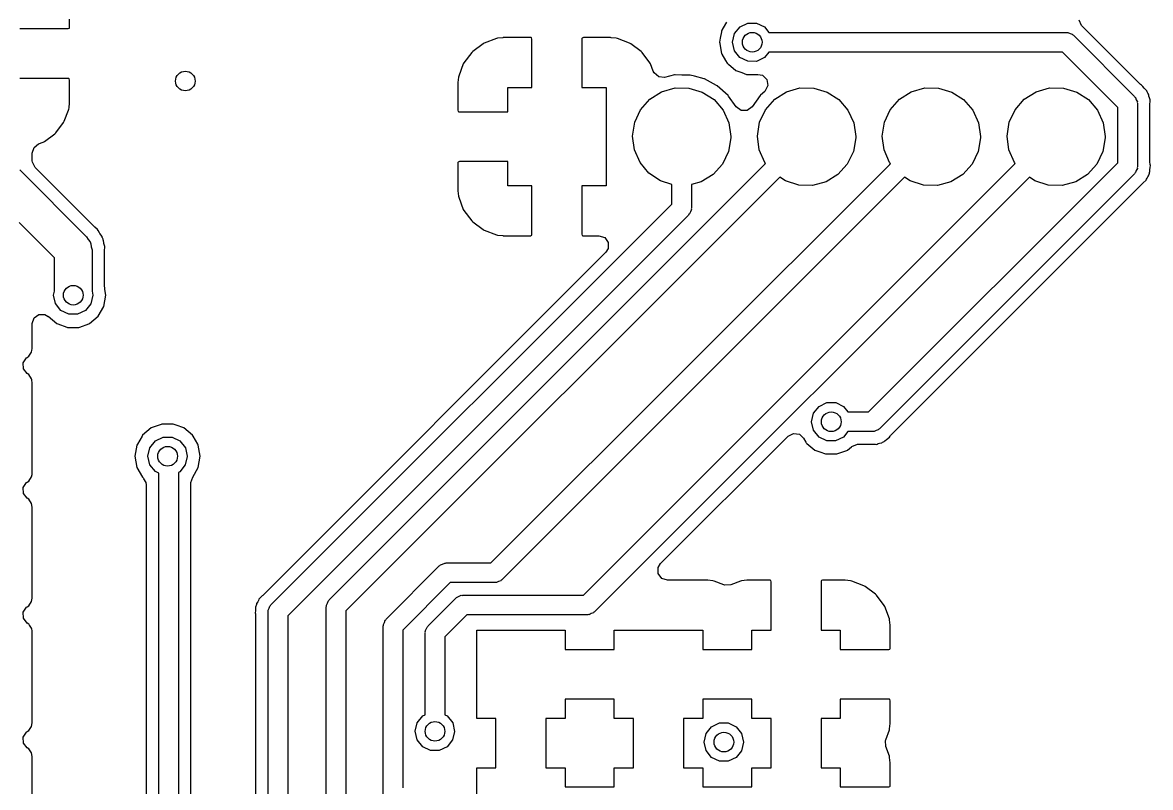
# Model space of a CAD drawing. Extents: x 3.59 to 5.68, y -3.55 to -1.66.
# Drawn here: x 4.1781 to 4.63, y -2.1997 to -1.8931 of the extents above; entities that cross this region are included whole.
import ezdxf

# ---------------------------------------------------------------- set-up
doc = ezdxf.new("R2010")
doc.units = 0
doc.header["$MEASUREMENT"] = 0
doc.layers.add('BLACK', color=7, linetype='CONTINUOUS')

msp = doc.modelspace()

# ---------------------------------------------------------------- linework, layer by layer
at = {"layer": 'BLACK', "linetype": 'CONTINUOUS'}
for p, q in [((4.19697, -1.89519), (4.19697, -1.89171)), ((4.4601, -1.89291), (4.45977, -1.89366)), ((4.60237, -1.89432), (4.60139, -1.89212)), ((4.17697, -1.89552), (4.19636, -1.89552)), ((4.19636, -1.89552), (4.19685, -1.89535)), ((4.19685, -1.89535), (4.19697, -1.89519)), ((4.45807, -1.89683), (4.45762, -1.89939)), ((4.45813, -1.89649), (4.45807, -1.89683)), ((4.4583, -1.8962), (4.45813, -1.89649)), ((4.45977, -1.89366), (4.4583, -1.8962)), ((4.46256, -1.90095), (4.46334, -1.89754)), ((4.46334, -1.89754), (4.46553, -1.89481)), ((4.46553, -1.89481), (4.46869, -1.89329)), ((4.46869, -1.89329), (4.47219, -1.89329)), ((4.47219, -1.89329), (4.47535, -1.89481)), ((4.47535, -1.89481), (4.47711, -1.89703)), ((4.47711, -1.89703), (4.5963, -1.89703)), ((4.5963, -1.89703), (4.59661, -1.89713)), ((4.59661, -1.89713), (4.59692, -1.89708)), ((4.59692, -1.89708), (4.59774, -1.8975)), ((4.59774, -1.8975), (4.59862, -1.89778)), ((4.60273, -1.89472), (4.60237, -1.89432)), ((4.60287, -1.89487), (4.60273, -1.89472)), ((4.62594, -1.91794), (4.60287, -1.89487)), ((4.36257, -1.90159), (4.35843, -1.9047)), ((4.36305, -1.90133), (4.36257, -1.90159)), ((4.36792, -1.8995), (4.36305, -1.90133)), ((4.3684, -1.89939), (4.36792, -1.8995)), ((4.37049, -1.89916), (4.3684, -1.89939)), ((4.3707, -1.89915), (4.37049, -1.89916)), ((4.38185, -1.89915), (4.3707, -1.89915)), ((4.38201, -1.89927), (4.38185, -1.89915)), ((4.38218, -1.89977), (4.38201, -1.89927)), ((4.38218, -1.91915), (4.38218, -1.89977)), ((4.4023, -1.89931), (4.40218, -1.89947)), ((4.40218, -1.89947), (4.40218, -1.91915)), ((4.40279, -1.89915), (4.4023, -1.89931)), ((4.41365, -1.89915), (4.40279, -1.89915)), ((4.41386, -1.89916), (4.41365, -1.89915)), ((4.41596, -1.89939), (4.41386, -1.89916)), ((4.41643, -1.8995), (4.41596, -1.89939)), ((4.42131, -1.90133), (4.41643, -1.8995)), ((4.42179, -1.90159), (4.42131, -1.90133)), ((4.42593, -1.9047), (4.42179, -1.90159)), ((4.45762, -1.89939), (4.45734, -1.90097)), ((4.45734, -1.90097), (4.4574, -1.9013)), ((4.4574, -1.9013), (4.45745, -1.90159)), ((4.45745, -1.90159), (4.45813, -1.90545)), ((4.46333, -1.90437), (4.46256, -1.90095)), ((4.59862, -1.89778), (4.5988, -1.89804)), ((4.5988, -1.89804), (4.59909, -1.89818)), ((4.59909, -1.89818), (4.62359, -1.92269)), ((4.35804, -1.90508), (4.35494, -1.90922)), ((4.35843, -1.9047), (4.35804, -1.90508)), ((4.42632, -1.90508), (4.42593, -1.9047)), ((4.42942, -1.90922), (4.42632, -1.90508)), ((4.45813, -1.90545), (4.4583, -1.90574)), ((4.4583, -1.90574), (4.4583, -1.90574)), ((4.4583, -1.90574), (4.45977, -1.90828)), ((4.46551, -1.90711), (4.46333, -1.90437)), ((4.47712, -1.90491), (4.47532, -1.90714)), ((4.59467, -1.90491), (4.47712, -1.90491)), ((4.61687, -1.9271), (4.59467, -1.90491)), ((4.35467, -1.90971), (4.35284, -1.91458)), ((4.35494, -1.90922), (4.35467, -1.90971)), ((4.42968, -1.90971), (4.42942, -1.90922)), ((4.43078, -1.91265), (4.42968, -1.90971)), ((4.45977, -1.90828), (4.4604, -1.90938)), ((4.4604, -1.90938), (4.46066, -1.9096)), ((4.46066, -1.9096), (4.46093, -1.90983)), ((4.46093, -1.90983), (4.46389, -1.91231)), ((4.46866, -1.90864), (4.46551, -1.90711)), ((4.47216, -1.90865), (4.46866, -1.90864)), ((4.47532, -1.90714), (4.47216, -1.90865)), ((4.19665, -1.91552), (4.17697, -1.91552)), ((4.19681, -1.91563), (4.19665, -1.91552)), ((4.19697, -1.91613), (4.19681, -1.91563)), ((4.35273, -1.91505), (4.3525, -1.91715)), ((4.35284, -1.91458), (4.35273, -1.91505)), ((4.43111, -1.91331), (4.43078, -1.91265)), ((4.43294, -1.91488), (4.43111, -1.91331)), ((4.43534, -1.91507), (4.43294, -1.91488)), ((4.43932, -1.91411), (4.43534, -1.91507)), ((4.43955, -1.91411), (4.43932, -1.91411)), ((4.44228, -1.91413), (4.43955, -1.91411)), ((4.43955, -1.91411), (4.43955, -1.91411)), ((4.4453, -1.91414), (4.44228, -1.91413)), ((4.44552, -1.9142), (4.4453, -1.91414)), ((4.44732, -1.91465), (4.44552, -1.9142)), ((4.44552, -1.9142), (4.44552, -1.9142)), ((4.4511, -1.9156), (4.44732, -1.91465)), ((4.4513, -1.91571), (4.4511, -1.9156)), ((4.45615, -1.91828), (4.4513, -1.91571)), ((4.4513, -1.91571), (4.4513, -1.91571)), ((4.46389, -1.91231), (4.4646, -1.91257)), ((4.4646, -1.91257), (4.46621, -1.91315)), ((4.46621, -1.91315), (4.46816, -1.91386)), ((4.46816, -1.91386), (4.47271, -1.91386)), ((4.47271, -1.91386), (4.47271, -1.91397)), ((4.47271, -1.91397), (4.47456, -1.91423)), ((4.47456, -1.91423), (4.4763, -1.9159)), ((4.19697, -1.92502), (4.19697, -1.91613)), ((4.3525, -1.91715), (4.35249, -1.91736)), ((4.35249, -1.91736), (4.35249, -1.92822)), ((4.37249, -1.92883), (4.37249, -1.91915)), ((4.37249, -1.91915), (4.38218, -1.91915)), ((4.40218, -1.91915), (4.41186, -1.91915)), ((4.41186, -1.91915), (4.41186, -1.95852)), ((4.43414, -1.92087), (4.43951, -1.91933)), ((4.43951, -1.91933), (4.44509, -1.91937)), ((4.44509, -1.91937), (4.45043, -1.92097)), ((4.45638, -1.9184), (4.45615, -1.91828)), ((4.46084, -1.92238), (4.45638, -1.9184)), ((4.47671, -1.91828), (4.47566, -1.92044)), ((4.4763, -1.9159), (4.47671, -1.91828)), ((4.48414, -1.92087), (4.48951, -1.91933)), ((4.48951, -1.91933), (4.49509, -1.91937)), ((4.49509, -1.91937), (4.50043, -1.92097)), ((4.53414, -1.92087), (4.53951, -1.91933)), ((4.53951, -1.91933), (4.54509, -1.91937)), ((4.54509, -1.91937), (4.55043, -1.92097)), ((4.58414, -1.92087), (4.58951, -1.91933)), ((4.58951, -1.91933), (4.59509, -1.91937)), ((4.59509, -1.91937), (4.60043, -1.92097)), ((4.62633, -1.91824), (4.62594, -1.91794)), ((4.62658, -1.91846), (4.62633, -1.91824)), ((4.62693, -1.91867), (4.62658, -1.91846)), ((4.62746, -1.91939), (4.62693, -1.91867)), ((4.62786, -1.91985), (4.62746, -1.91939)), ((4.62849, -1.92049), (4.62786, -1.91985)), ((4.42572, -1.92803), (4.42942, -1.92384)), ((4.42942, -1.92384), (4.43414, -1.92087)), ((4.45043, -1.92097), (4.45512, -1.924)), ((4.45512, -1.924), (4.45876, -1.92823)), ((4.46098, -1.92257), (4.46084, -1.92238)), ((4.46395, -1.92689), (4.46098, -1.92257)), ((4.47355, -1.92237), (4.47035, -1.92693)), ((4.47368, -1.92218), (4.47355, -1.92237)), ((4.47542, -1.92067), (4.47368, -1.92218)), ((4.47566, -1.92044), (4.47542, -1.92067)), ((4.47572, -1.92803), (4.47942, -1.92384)), ((4.47942, -1.92384), (4.48414, -1.92087)), ((4.50043, -1.92097), (4.50512, -1.924)), ((4.50512, -1.924), (4.50876, -1.92823)), ((4.52572, -1.92803), (4.52942, -1.92384)), ((4.52942, -1.92384), (4.53414, -1.92087)), ((4.55043, -1.92097), (4.55512, -1.924)), ((4.55512, -1.924), (4.55876, -1.92823)), ((4.57572, -1.92803), (4.57942, -1.92384)), ((4.57942, -1.92384), (4.58414, -1.92087)), ((4.60043, -1.92097), (4.60512, -1.924)), ((4.60512, -1.924), (4.60876, -1.92823)), ((4.62359, -1.92269), (4.62374, -1.92297)), ((4.62374, -1.92297), (4.62399, -1.92316)), ((4.62399, -1.92316), (4.62428, -1.92404)), ((4.62428, -1.92404), (4.6247, -1.92486)), ((4.62863, -1.92087), (4.62849, -1.92049)), ((4.6288, -1.92113), (4.62863, -1.92087)), ((4.62893, -1.92142), (4.6288, -1.92113)), ((4.62917, -1.92175), (4.62893, -1.92142)), ((4.62926, -1.92215), (4.62917, -1.92175)), ((4.62936, -1.92262), (4.62926, -1.92215)), ((4.62953, -1.92321), (4.62936, -1.92262)), ((4.62985, -1.92404), (4.62953, -1.92321)), ((4.6298, -1.925), (4.62985, -1.92404)), ((4.19479, -1.93268), (4.19646, -1.92822)), ((4.19646, -1.92822), (4.19662, -1.9278)), ((4.19662, -1.9278), (4.19673, -1.92733)), ((4.19673, -1.92733), (4.19696, -1.92523)), ((4.19696, -1.92523), (4.19697, -1.92502)), ((4.35249, -1.92822), (4.35265, -1.92872)), ((4.35265, -1.92872), (4.35282, -1.92883)), ((4.35282, -1.92883), (4.37249, -1.92883)), ((4.42335, -1.93308), (4.42572, -1.92803)), ((4.45876, -1.92823), (4.46107, -1.93331)), ((4.46601, -1.92841), (4.46395, -1.92689)), ((4.46842, -1.92837), (4.46601, -1.92841)), ((4.47035, -1.92693), (4.46842, -1.92837)), ((4.47335, -1.93308), (4.47572, -1.92803)), ((4.50876, -1.92823), (4.51107, -1.93331)), ((4.52335, -1.93308), (4.52572, -1.92803)), ((4.55876, -1.92823), (4.56107, -1.93331)), ((4.57335, -1.93308), (4.57572, -1.92803)), ((4.60876, -1.92823), (4.61107, -1.93331)), ((4.61687, -1.94929), (4.61687, -1.9271)), ((4.6247, -1.92486), (4.62465, -1.92517)), ((4.62465, -1.92517), (4.62474, -1.92547)), ((4.62474, -1.92547), (4.62474, -1.95093)), ((4.62976, -1.92581), (4.62977, -1.9256)), ((4.62976, -1.94923), (4.62976, -1.92581)), ((4.62977, -1.9256), (4.6298, -1.925)), ((4.19143, -1.9373), (4.19453, -1.93316)), ((4.19453, -1.93316), (4.19479, -1.93268)), ((4.42249, -1.93859), (4.42335, -1.93308)), ((4.46107, -1.93331), (4.46186, -1.93883)), ((4.47249, -1.93859), (4.47335, -1.93308)), ((4.51107, -1.93331), (4.51186, -1.93883)), ((4.52249, -1.93859), (4.52335, -1.93308)), ((4.56107, -1.93331), (4.56186, -1.93883)), ((4.57249, -1.93859), (4.57335, -1.93308)), ((4.61107, -1.93331), (4.61186, -1.93883)), ((4.1869, -1.94079), (4.19104, -1.93769)), ((4.19104, -1.93769), (4.19143, -1.9373)), ((4.18274, -1.94312), (4.18452, -1.94176)), ((4.18452, -1.94176), (4.18642, -1.94105)), ((4.18642, -1.94105), (4.1869, -1.94079)), ((4.42322, -1.94413), (4.42249, -1.93859)), ((4.46186, -1.93932), (4.46093, -1.94482)), ((4.46186, -1.93883), (4.46186, -1.93932)), ((4.47322, -1.94413), (4.47249, -1.93859)), ((4.51186, -1.93932), (4.51093, -1.94482)), ((4.51186, -1.93883), (4.51186, -1.93932)), ((4.52322, -1.94413), (4.52249, -1.93859)), ((4.56186, -1.93932), (4.56093, -1.94482)), ((4.56186, -1.93883), (4.56186, -1.93932)), ((4.57322, -1.94413), (4.57249, -1.93859)), ((4.61186, -1.93932), (4.61093, -1.94482)), ((4.61186, -1.93883), (4.61186, -1.93932)), ((4.18199, -1.94541), (4.18274, -1.94312)), ((4.18199, -1.9485), (4.18199, -1.94541)), ((4.42547, -1.94924), (4.42322, -1.94413)), ((4.46093, -1.94482), (4.4585, -1.94984)), ((4.47547, -1.94924), (4.47322, -1.94413)), ((4.51093, -1.94482), (4.5085, -1.94984)), ((4.52547, -1.94924), (4.52322, -1.94413)), ((4.56093, -1.94482), (4.5585, -1.94984)), ((4.57547, -1.94924), (4.57322, -1.94413)), ((4.61093, -1.94482), (4.6085, -1.94984)), ((4.18204, -1.94911), (4.18199, -1.9485)), ((4.18313, -1.95125), (4.18204, -1.94911)), ((4.19219, -1.96031), (4.18313, -1.95125)), ((4.30096, -2.12447), (4.4758, -1.94963)), ((4.35261, -1.949), (4.35249, -1.94916)), ((4.35249, -1.94916), (4.35249, -1.96031)), ((4.35311, -1.94883), (4.35261, -1.949)), ((4.37249, -1.94883), (4.35311, -1.94883)), ((4.36573, -2.1097), (4.52548, -1.94995)), ((4.37249, -1.95852), (4.37249, -1.94883)), ((4.40286, -2.12258), (4.5758, -1.94963)), ((4.42906, -1.95351), (4.42547, -1.94924)), ((4.4585, -1.94984), (4.45475, -1.95398)), ((4.4758, -1.94963), (4.47547, -1.94924)), ((4.5085, -1.94984), (4.50475, -1.95398)), ((4.51699, -2.04918), (4.61687, -1.94929)), ((4.5258, -1.94963), (4.52547, -1.94924)), ((4.52548, -1.94995), (4.5258, -1.94963)), ((4.52548, -1.94995), (4.52548, -1.94995)), ((4.5585, -1.94984), (4.55475, -1.95398)), ((4.5758, -1.94963), (4.57547, -1.94924)), ((4.6085, -1.94984), (4.60475, -1.95398)), ((4.6247, -1.95154), (4.62428, -1.95236)), ((4.62474, -1.95093), (4.62465, -1.95123)), ((4.62465, -1.95123), (4.6247, -1.95154)), ((4.62983, -1.94972), (4.62976, -1.94923)), ((4.62976, -1.95194), (4.62981, -1.95133)), ((4.62976, -1.95283), (4.62976, -1.95194)), ((4.62981, -1.95133), (4.62982, -1.95125)), ((4.62982, -1.95125), (4.62995, -1.95045)), ((4.62985, -1.95005), (4.62983, -1.94972)), ((4.62995, -1.95045), (4.62985, -1.95005)), ((4.17697, -1.95219), (4.20374, -1.97896)), ((4.48146, -1.95511), (4.30768, -2.12889)), ((4.53104, -1.95553), (4.37015, -2.11642)), ((4.58146, -1.95511), (4.40727, -2.1293)), ((4.4337, -1.9566), (4.42906, -1.95351)), ((4.45475, -1.95398), (4.45, -1.9569)), ((4.4837, -1.9566), (4.48146, -1.95511)), ((4.50475, -1.95398), (4.5, -1.9569)), ((4.62359, -1.95371), (4.5214, -2.0559)), ((4.53106, -1.95552), (4.53104, -1.95553)), ((4.53147, -1.95511), (4.53106, -1.95552)), ((4.5337, -1.9566), (4.53147, -1.95511)), ((4.55475, -1.95398), (4.55, -1.9569)), ((4.5837, -1.9566), (4.58146, -1.95511)), ((4.60475, -1.95398), (4.6, -1.9569)), ((4.62374, -1.95343), (4.62359, -1.95371)), ((4.62399, -1.95324), (4.62374, -1.95343)), ((4.62428, -1.95236), (4.62399, -1.95324)), ((4.62705, -1.95736), (4.62822, -1.95631)), ((4.62822, -1.95631), (4.62838, -1.95593)), ((4.62838, -1.95593), (4.62858, -1.95549)), ((4.62838, -1.95593), (4.62838, -1.95593)), ((4.62858, -1.95549), (4.62887, -1.95495)), ((4.62887, -1.95495), (4.62913, -1.95455)), ((4.62913, -1.95455), (4.62936, -1.95421)), ((4.62913, -1.95455), (4.62913, -1.95455)), ((4.62936, -1.95421), (4.62942, -1.9538)), ((4.62942, -1.9538), (4.62953, -1.95351)), ((4.62953, -1.95351), (4.6296, -1.9532)), ((4.6296, -1.9532), (4.62976, -1.95283)), ((4.20677, -1.97489), (4.19219, -1.96031)), ((4.35249, -1.96031), (4.3525, -1.96052)), ((4.3525, -1.96052), (4.35273, -1.96262)), ((4.38218, -1.95852), (4.37249, -1.95852)), ((4.38218, -1.9782), (4.38218, -1.95852)), ((4.41186, -1.95852), (4.40218, -1.95852)), ((4.40218, -1.95852), (4.40218, -1.9779)), ((4.43823, -1.95802), (4.4337, -1.9566)), ((4.43823, -1.96583), (4.43823, -1.95802)), ((4.45, -1.9569), (4.4461, -1.95796)), ((4.4461, -1.95796), (4.4461, -1.96746)), ((4.48903, -1.95827), (4.4837, -1.9566)), ((4.49461, -1.95837), (4.48903, -1.95827)), ((4.5, -1.9569), (4.49461, -1.95837)), ((4.52615, -2.05825), (4.6269, -1.9575)), ((4.53903, -1.95827), (4.5337, -1.9566)), ((4.54461, -1.95837), (4.53903, -1.95827)), ((4.55, -1.9569), (4.54461, -1.95837)), ((4.58903, -1.95827), (4.5837, -1.9566)), ((4.59461, -1.95837), (4.58903, -1.95827)), ((4.6, -1.9569), (4.59461, -1.95837)), ((4.6269, -1.9575), (4.62705, -1.95736)), ((4.35273, -1.96262), (4.35284, -1.96309)), ((4.35284, -1.96309), (4.35467, -1.96796)), ((4.27761, -2.12647), (4.43823, -1.96583)), ((4.35467, -1.96796), (4.35494, -1.96845)), ((4.35494, -1.96845), (4.35804, -1.97258)), ((4.44509, -1.96996), (4.44495, -1.97024)), ((4.44535, -1.96977), (4.44509, -1.96996)), ((4.44564, -1.9689), (4.44535, -1.96977)), ((4.44605, -1.96808), (4.44564, -1.9689)), ((4.4461, -1.96746), (4.446, -1.96776)), ((4.446, -1.96776), (4.44605, -1.96808)), ((4.19093, -1.98736), (4.1768, -1.97323)), ((4.44495, -1.97024), (4.28433, -2.13088)), ((4.35804, -1.97258), (4.35843, -1.97297)), ((4.35843, -1.97297), (4.36257, -1.97608)), ((4.20374, -1.97896), (4.2044, -1.98002)), ((4.20702, -1.97512), (4.20677, -1.97489)), ((4.20816, -1.97608), (4.20702, -1.97512)), ((4.20833, -1.97638), (4.20816, -1.97608)), ((4.20891, -1.97737), (4.20833, -1.97638)), ((4.20833, -1.97638), (4.20833, -1.97638)), ((4.20909, -1.97766), (4.20891, -1.97737)), ((4.20995, -1.97888), (4.20909, -1.97766)), ((4.21004, -1.97921), (4.20995, -1.97888)), ((4.36257, -1.97608), (4.36305, -1.97634)), ((4.36305, -1.97634), (4.36792, -1.97817)), ((4.36792, -1.97817), (4.3684, -1.97828)), ((4.3684, -1.97828), (4.37049, -1.97851)), ((4.37049, -1.97851), (4.3707, -1.97852)), ((4.3707, -1.97852), (4.38156, -1.97852)), ((4.38156, -1.97852), (4.38206, -1.97836)), ((4.38206, -1.97836), (4.38218, -1.9782)), ((4.40218, -1.9779), (4.40234, -1.9784)), ((4.40234, -1.9784), (4.4025, -1.97852)), ((4.4025, -1.97852), (4.40903, -1.97852)), ((4.40903, -1.97852), (4.41132, -1.97926)), ((4.2044, -1.98002), (4.20518, -1.981)), ((4.20518, -1.981), (4.20528, -1.98142)), ((4.20528, -1.98142), (4.20551, -1.98179)), ((4.20551, -1.98179), (4.20565, -1.98303)), ((4.20565, -1.98303), (4.20593, -1.98425)), ((4.21013, -1.97941), (4.21004, -1.97921)), ((4.2102, -1.97961), (4.21013, -1.97941)), ((4.21037, -1.9799), (4.2102, -1.97961)), ((4.21043, -1.98024), (4.21037, -1.9799)), ((4.2105, -1.98063), (4.21043, -1.98024)), ((4.21043, -1.98024), (4.21043, -1.98024)), ((4.2106, -1.98121), (4.2105, -1.98063)), ((4.21063, -1.98137), (4.2106, -1.98121)), ((4.2107, -1.9817), (4.21063, -1.98137)), ((4.211, -1.98281), (4.2107, -1.9817)), ((4.21097, -1.9845), (4.21109, -1.98314)), ((4.21109, -1.98314), (4.211, -1.98281)), ((4.211, -1.98281), (4.211, -1.98281)), ((4.41132, -1.97926), (4.41274, -1.98121)), ((4.41274, -1.98121), (4.41274, -1.98362)), ((4.19093, -2.00072), (4.19093, -1.98736)), ((4.20593, -1.98425), (4.20593, -2.00072)), ((4.21094, -1.98497), (4.21096, -1.98463)), ((4.21094, -1.99877), (4.21094, -1.98497)), ((4.21096, -1.98463), (4.21097, -1.9845)), ((4.41179, -1.98517), (4.2743, -2.12268)), ((4.41274, -1.98362), (4.41179, -1.98517)), ((4.19055, -2.00235), (4.19093, -2.00072)), ((4.20593, -2.00072), (4.2063, -2.00236)), ((4.211, -1.99945), (4.21094, -1.99877)), ((4.21112, -2.00013), (4.211, -1.99945)), ((4.21152, -2.00236), (4.21112, -2.00013)), ((4.19132, -2.00576), (4.19055, -2.00235)), ((4.1935, -2.00851), (4.19132, -2.00576)), ((4.20551, -2.0058), (4.20332, -2.00853)), ((4.2063, -2.00239), (4.20551, -2.0058)), ((4.2063, -2.00236), (4.2063, -2.00239)), ((4.21073, -2.00684), (4.21152, -2.00236)), ((4.18274, -2.01147), (4.18469, -2.01006)), ((4.18469, -2.01006), (4.18709, -2.01006)), ((4.18709, -2.01006), (4.18831, -2.01088)), ((4.19665, -2.01003), (4.1935, -2.00851)), ((4.20016, -2.01004), (4.19665, -2.01003)), ((4.20332, -2.00853), (4.20016, -2.01004)), ((4.20845, -2.01078), (4.21073, -2.00684)), ((4.18199, -2.01376), (4.18274, -2.01147)), ((4.18199, -2.02373), (4.18199, -2.01376)), ((4.18831, -2.01088), (4.1884, -2.01078)), ((4.1884, -2.01078), (4.19188, -2.0137)), ((4.19188, -2.0137), (4.1922, -2.01382)), ((4.1922, -2.01382), (4.19578, -2.01512)), ((4.19578, -2.01512), (4.19615, -2.01526)), ((4.2007, -2.01526), (4.20107, -2.01512)), ((4.20107, -2.01512), (4.20465, -2.01382)), ((4.20465, -2.01382), (4.20497, -2.0137)), ((4.20497, -2.0137), (4.20845, -2.01078)), ((4.19615, -2.01526), (4.2007, -2.01526)), ((4.18186, -2.0244), (4.18195, -2.02391)), ((4.18195, -2.02391), (4.18199, -2.02373)), ((4.18195, -2.02391), (4.18195, -2.02391)), ((4.17837, -2.02946), (4.17971, -2.02745)), ((4.17971, -2.02745), (4.17996, -2.02728)), ((4.17996, -2.02728), (4.18059, -2.02685)), ((4.18059, -2.02685), (4.1817, -2.02519)), ((4.1817, -2.02519), (4.18186, -2.0244)), ((4.17847, -2.03186), (4.17837, -2.02946)), ((4.17996, -2.03376), (4.17847, -2.03186)), ((4.18059, -2.03418), (4.17996, -2.03376)), ((4.1817, -2.03584), (4.18059, -2.03418)), ((4.18178, -2.03622), (4.1817, -2.03584)), ((4.18185, -2.03659), (4.18178, -2.03622)), ((4.18199, -2.0373), (4.18185, -2.03659)), ((4.18199, -2.07373), (4.18199, -2.0373)), ((4.49719, -2.04695), (4.50035, -2.04544)), ((4.50035, -2.04544), (4.50385, -2.04544)), ((4.50385, -2.04544), (4.50701, -2.04696)), ((4.49422, -2.0531), (4.49501, -2.04969)), ((4.49501, -2.04969), (4.49719, -2.04695)), ((4.50701, -2.04696), (4.50877, -2.04918)), ((4.50877, -2.04918), (4.51699, -2.04918)), ((4.22967, -2.05559), (4.22619, -2.05851)), ((4.23285, -2.05444), (4.22967, -2.05559)), ((4.23363, -2.05415), (4.23285, -2.05444)), ((4.23395, -2.05404), (4.23363, -2.05415)), ((4.23363, -2.05415), (4.23363, -2.05415)), ((4.23849, -2.05404), (4.23395, -2.05404)), ((4.23881, -2.05415), (4.23849, -2.05404)), ((4.2396, -2.05444), (4.23881, -2.05415)), ((4.23881, -2.05415), (4.23881, -2.05415)), ((4.24277, -2.05559), (4.2396, -2.05444)), ((4.24625, -2.05851), (4.24277, -2.05559)), ((4.49499, -2.05652), (4.49422, -2.0531)), ((4.22602, -2.05881), (4.22417, -2.06201)), ((4.22619, -2.05851), (4.22602, -2.05881)), ((4.23132, -2.06077), (4.23448, -2.05925)), ((4.23448, -2.05925), (4.23798, -2.05925)), ((4.23798, -2.05925), (4.24113, -2.06078)), ((4.24642, -2.05881), (4.24625, -2.05851)), ((4.24827, -2.06201), (4.24642, -2.05881)), ((4.43371, -2.10996), (4.48484, -2.05883)), ((4.48484, -2.05883), (4.48699, -2.05774)), ((4.48699, -2.05774), (4.48937, -2.05811)), ((4.48937, -2.05811), (4.49097, -2.05964)), ((4.49097, -2.05964), (4.49189, -2.06123)), ((4.49717, -2.05926), (4.49499, -2.05652)), ((4.50032, -2.06079), (4.49717, -2.05926)), ((4.50699, -2.05929), (4.50383, -2.0608)), ((4.50878, -2.05705), (4.50699, -2.05929)), ((4.51862, -2.05705), (4.50878, -2.05705)), ((4.51892, -2.05695), (4.51862, -2.05705)), ((4.51923, -2.057), (4.51892, -2.05695)), ((4.52006, -2.05658), (4.51923, -2.057)), ((4.52093, -2.0563), (4.52006, -2.05658)), ((4.52112, -2.05604), (4.52093, -2.0563)), ((4.5214, -2.0559), (4.52112, -2.05604)), ((4.52361, -2.06079), (4.52424, -2.06016)), ((4.52424, -2.06016), (4.5247, -2.05977)), ((4.5247, -2.05977), (4.52488, -2.05964)), ((4.52488, -2.05964), (4.52542, -2.05924)), ((4.52542, -2.05924), (4.52563, -2.05889)), ((4.52563, -2.05889), (4.52585, -2.05864)), ((4.52585, -2.05864), (4.52615, -2.05825)), ((4.22392, -2.06245), (4.22313, -2.06693)), ((4.22417, -2.06201), (4.22392, -2.06245)), ((4.22835, -2.06692), (4.22913, -2.0635)), ((4.22913, -2.0635), (4.23132, -2.06077)), ((4.24113, -2.06078), (4.24332, -2.06351)), ((4.24332, -2.06351), (4.24409, -2.06693)), ((4.24852, -2.06245), (4.24827, -2.06201)), ((4.24931, -2.06693), (4.24852, -2.06245)), ((4.49189, -2.06123), (4.49206, -2.06153)), ((4.49206, -2.06153), (4.49233, -2.06175)), ((4.49233, -2.06175), (4.49313, -2.06243)), ((4.49313, -2.06243), (4.49555, -2.06445)), ((4.49555, -2.06445), (4.49587, -2.06457)), ((4.49587, -2.06457), (4.49749, -2.06516)), ((4.50383, -2.0608), (4.50032, -2.06079)), ((4.5067, -2.06516), (4.50832, -2.06457)), ((4.50832, -2.06457), (4.50864, -2.06445)), ((4.50864, -2.06445), (4.51017, -2.06317)), ((4.51017, -2.06317), (4.51039, -2.06298)), ((4.51039, -2.06298), (4.51263, -2.06208)), ((4.51263, -2.06208), (4.5129, -2.06207)), ((4.5129, -2.06207), (4.51828, -2.06207)), ((4.51828, -2.06207), (4.51849, -2.06208)), ((4.51849, -2.06208), (4.51964, -2.06214)), ((4.51964, -2.06214), (4.51964, -2.06214)), ((4.51964, -2.06214), (4.52005, -2.06216)), ((4.52005, -2.06216), (4.52043, -2.06201)), ((4.52043, -2.06201), (4.52088, -2.06184)), ((4.52043, -2.06201), (4.52043, -2.06201)), ((4.52088, -2.06184), (4.52147, -2.06166)), ((4.52147, -2.06166), (4.52234, -2.06148)), ((4.52234, -2.06148), (4.52267, -2.06124)), ((4.52267, -2.06124), (4.52296, -2.06111)), ((4.52296, -2.06111), (4.52322, -2.06094)), ((4.52322, -2.06094), (4.52361, -2.06079)), ((4.22313, -2.06693), (4.22392, -2.07141)), ((4.22912, -2.07033), (4.22835, -2.06692)), ((4.24409, -2.06696), (4.2433, -2.07037)), ((4.24409, -2.06693), (4.24409, -2.06696)), ((4.24852, -2.07141), (4.24931, -2.06693)), ((4.49749, -2.06516), (4.49982, -2.06601)), ((4.49982, -2.06601), (4.50437, -2.06601)), ((4.50437, -2.06601), (4.5067, -2.06516)), ((4.1819, -2.07417), (4.18195, -2.07391)), ((4.18195, -2.07391), (4.18199, -2.07373)), ((4.18195, -2.07391), (4.18195, -2.07391)), ((4.22392, -2.07141), (4.22619, -2.07534)), ((4.2313, -2.07307), (4.22912, -2.07033)), ((4.23267, -2.07374), (4.2313, -2.07307)), ((4.23267, -2.28442), (4.23267, -2.07374)), ((4.24111, -2.0731), (4.24054, -2.07337)), ((4.24054, -2.07337), (4.24054, -2.28027)), ((4.2433, -2.07037), (4.24111, -2.0731)), ((4.24627, -2.07531), (4.24852, -2.07141)), ((4.17837, -2.07946), (4.17971, -2.07745)), ((4.17971, -2.07745), (4.17996, -2.07728)), ((4.17996, -2.07728), (4.18059, -2.07685)), ((4.18059, -2.07685), (4.1817, -2.07519)), ((4.1817, -2.07519), (4.1819, -2.07417)), ((4.22619, -2.07534), (4.22645, -2.07556)), ((4.22645, -2.07556), (4.22667, -2.07583)), ((4.22667, -2.07583), (4.22657, -2.07591)), ((4.22657, -2.07591), (4.22753, -2.07744)), ((4.22753, -2.07744), (4.22765, -2.07838)), ((4.22765, -2.07838), (4.22765, -2.28219)), ((4.24556, -2.07749), (4.24626, -2.07535)), ((4.24556, -2.27424), (4.24556, -2.07749)), ((4.24625, -2.07534), (4.24627, -2.07531)), ((4.24626, -2.07535), (4.24625, -2.07534)), ((4.24627, -2.07531), (4.24627, -2.07531)), ((4.17847, -2.08186), (4.17837, -2.07946)), ((4.17996, -2.08376), (4.17847, -2.08186)), ((4.18059, -2.08418), (4.17996, -2.08376)), ((4.1817, -2.08584), (4.18059, -2.08418)), ((4.18199, -2.0873), (4.1817, -2.08584)), ((4.18199, -2.12373), (4.18199, -2.0873)), ((4.3464, -2.11017), (4.34722, -2.10975)), ((4.34722, -2.10975), (4.34753, -2.1098)), ((4.34753, -2.1098), (4.34783, -2.1097)), ((4.34783, -2.1097), (4.36573, -2.1097)), ((4.43276, -2.11152), (4.43371, -2.10996)), ((4.32375, -2.13217), (4.34505, -2.11085)), ((4.34505, -2.11085), (4.34533, -2.11071)), ((4.34533, -2.11071), (4.34552, -2.11045)), ((4.34552, -2.11045), (4.3464, -2.11017)), ((4.43276, -2.11392), (4.43276, -2.11152)), ((4.43417, -2.11587), (4.43276, -2.11392)), ((4.34947, -2.11757), (4.33047, -2.13658)), ((4.36736, -2.11757), (4.34947, -2.11757)), ((4.36766, -2.11748), (4.36736, -2.11757)), ((4.36798, -2.11753), (4.36766, -2.11748)), ((4.3688, -2.11711), (4.36798, -2.11753)), ((4.36968, -2.11682), (4.3688, -2.11711)), ((4.36986, -2.11657), (4.36968, -2.11682)), ((4.37015, -2.11642), (4.36986, -2.11657)), ((4.43647, -2.11662), (4.43417, -2.11587)), ((4.45238, -2.11662), (4.43647, -2.11662)), ((4.45259, -2.11663), (4.45238, -2.11662)), ((4.45469, -2.11686), (4.45259, -2.11663)), ((4.45516, -2.11697), (4.45469, -2.11686)), ((4.45907, -2.11843), (4.45516, -2.11697)), ((4.4594, -2.11854), (4.45907, -2.11843)), ((4.46181, -2.11843), (4.4594, -2.11854)), ((4.46571, -2.11697), (4.46181, -2.11843)), ((4.46618, -2.11686), (4.46571, -2.11697)), ((4.46828, -2.11663), (4.46618, -2.11686)), ((4.46849, -2.11662), (4.46828, -2.11663)), ((4.47767, -2.11662), (4.46849, -2.11662)), ((4.47783, -2.11674), (4.47767, -2.11662)), ((4.478, -2.11724), (4.47783, -2.11674)), ((4.478, -2.13662), (4.478, -2.11724)), ((4.49811, -2.11678), (4.498, -2.11694)), ((4.498, -2.11694), (4.498, -2.13662)), ((4.49861, -2.11662), (4.49811, -2.11678)), ((4.5075, -2.11662), (4.49861, -2.11662)), ((4.50771, -2.11663), (4.5075, -2.11662)), ((4.50981, -2.11686), (4.50771, -2.11663)), ((4.51028, -2.11697), (4.50981, -2.11686)), ((4.51516, -2.1188), (4.51028, -2.11697)), ((4.51564, -2.11906), (4.51516, -2.1188)), ((4.51978, -2.12216), (4.51564, -2.11906)), ((4.27329, -2.1236), (4.27299, -2.12387)), ((4.27415, -2.12282), (4.27329, -2.1236)), ((4.27329, -2.1236), (4.27329, -2.1236)), ((4.2743, -2.12268), (4.27415, -2.12282)), ((4.3517, -2.12374), (4.35199, -2.12359)), ((4.35199, -2.12359), (4.35217, -2.12333)), ((4.35217, -2.12333), (4.35305, -2.12305)), ((4.35305, -2.12305), (4.35387, -2.12263)), ((4.35387, -2.12263), (4.35419, -2.12268)), ((4.35419, -2.12268), (4.35449, -2.12258)), ((4.35449, -2.12258), (4.40286, -2.12258)), ((4.52017, -2.12255), (4.51978, -2.12216)), ((4.52327, -2.12669), (4.52017, -2.12255)), ((4.17837, -2.12946), (4.17971, -2.12745)), ((4.17971, -2.12745), (4.17996, -2.12728)), ((4.17996, -2.12728), (4.18059, -2.12685)), ((4.18059, -2.12685), (4.1817, -2.12519)), ((4.1817, -2.12519), (4.18199, -2.12373)), ((4.2716, -2.12697), (4.27144, -2.12735)), ((4.27144, -2.12735), (4.27144, -2.12824)), ((4.27167, -2.12667), (4.2716, -2.12697)), ((4.27178, -2.12638), (4.27167, -2.12667)), ((4.27184, -2.12597), (4.27178, -2.12638)), ((4.27233, -2.12522), (4.27184, -2.12597)), ((4.27262, -2.12469), (4.27233, -2.12522)), ((4.27282, -2.12424), (4.27262, -2.12469)), ((4.27299, -2.12387), (4.27282, -2.12424)), ((4.27282, -2.12424), (4.27282, -2.12424)), ((4.27651, -2.12864), (4.27692, -2.12781)), ((4.27692, -2.12781), (4.27721, -2.12694)), ((4.27721, -2.12694), (4.27747, -2.12675)), ((4.27747, -2.12675), (4.27761, -2.12647)), ((4.2998, -2.12726), (4.2999, -2.12695)), ((4.2998, -2.2197), (4.2998, -2.12726)), ((4.29985, -2.12664), (4.30027, -2.12582)), ((4.2999, -2.12695), (4.29985, -2.12664)), ((4.30027, -2.12582), (4.30056, -2.12494)), ((4.30056, -2.12494), (4.30081, -2.12475)), ((4.30081, -2.12475), (4.30096, -2.12447)), ((4.34054, -2.1349), (4.3517, -2.12374)), ((4.52353, -2.12717), (4.52327, -2.12669)), ((4.52536, -2.13205), (4.52353, -2.12717)), ((4.17847, -2.13186), (4.17837, -2.12946)), ((4.17996, -2.13376), (4.17847, -2.13186)), ((4.27139, -2.12885), (4.27125, -2.12973)), ((4.27125, -2.12973), (4.27136, -2.13013)), ((4.27136, -2.13013), (4.27137, -2.13046)), ((4.27137, -2.13046), (4.27144, -2.13094)), ((4.27144, -2.12824), (4.27139, -2.12885)), ((4.27144, -2.13094), (4.27144, -2.22631)), ((4.27646, -2.12925), (4.27655, -2.12895)), ((4.27646, -2.22665), (4.27646, -2.12925)), ((4.27655, -2.12895), (4.27651, -2.12864)), ((4.28433, -2.13088), (4.28433, -2.22502)), ((4.30768, -2.12889), (4.30768, -2.21807)), ((4.32307, -2.13352), (4.32335, -2.13264)), ((4.32335, -2.13264), (4.32361, -2.13245)), ((4.32361, -2.13245), (4.32375, -2.13217)), ((4.35612, -2.13046), (4.34726, -2.13931)), ((4.40449, -2.13046), (4.35612, -2.13046)), ((4.40479, -2.13036), (4.40449, -2.13046)), ((4.4051, -2.13041), (4.40479, -2.13036)), ((4.40593, -2.12999), (4.4051, -2.13041)), ((4.4068, -2.1297), (4.40593, -2.12999)), ((4.40699, -2.12945), (4.4068, -2.1297)), ((4.40727, -2.1293), (4.40699, -2.12945)), ((4.52547, -2.13252), (4.52536, -2.13205)), ((4.5257, -2.13462), (4.52547, -2.13252)), ((4.18059, -2.13418), (4.17996, -2.13376)), ((4.1808, -2.1345), (4.18059, -2.13418)), ((4.18089, -2.13462), (4.1808, -2.1345)), ((4.1817, -2.13584), (4.18089, -2.13462)), ((4.18178, -2.13622), (4.1817, -2.13584)), ((4.18189, -2.13677), (4.18178, -2.13622)), ((4.18199, -2.1373), (4.18189, -2.13677)), ((4.3226, -2.13495), (4.3227, -2.13465)), ((4.3226, -2.20309), (4.3226, -2.13495)), ((4.32265, -2.13434), (4.32307, -2.13352)), ((4.3227, -2.13465), (4.32265, -2.13434)), ((4.33047, -2.13658), (4.33047, -2.19986)), ((4.33944, -2.13707), (4.33986, -2.13624)), ((4.33949, -2.13738), (4.33944, -2.13707)), ((4.33986, -2.13624), (4.34014, -2.13537)), ((4.34014, -2.13537), (4.3404, -2.13518)), ((4.3404, -2.13518), (4.34054, -2.1349)), ((4.36004, -2.17205), (4.36004, -2.13662)), ((4.36004, -2.13662), (4.39548, -2.13662)), ((4.39548, -2.13662), (4.39548, -2.14433)), ((4.41516, -2.14433), (4.41516, -2.13662)), ((4.41516, -2.13662), (4.45059, -2.13662)), ((4.45059, -2.13662), (4.45059, -2.14433)), ((4.47028, -2.14433), (4.47028, -2.13662)), ((4.47028, -2.13662), (4.478, -2.13662)), ((4.498, -2.13662), (4.50571, -2.13662)), ((4.50571, -2.13662), (4.50571, -2.14433)), ((4.52571, -2.13483), (4.5257, -2.13462)), ((4.52571, -2.14401), (4.52571, -2.13483)), ((4.18199, -2.17373), (4.18199, -2.1373)), ((4.33939, -2.13768), (4.33949, -2.13738)), ((4.33939, -2.17054), (4.33939, -2.13768)), ((4.34726, -2.13931), (4.34726, -2.17054)), ((4.39548, -2.14433), (4.41516, -2.14433)), ((4.45059, -2.14433), (4.47028, -2.14433)), ((4.50571, -2.14433), (4.5251, -2.14433)), ((4.5251, -2.14433), (4.52559, -2.14417)), ((4.52559, -2.14417), (4.52571, -2.14401)), ((4.39548, -2.16433), (4.39548, -2.17205)), ((4.41516, -2.16433), (4.39548, -2.16433)), ((4.41516, -2.17205), (4.41516, -2.16433)), ((4.45059, -2.16433), (4.45059, -2.17205)), ((4.47028, -2.16433), (4.45059, -2.16433)), ((4.47028, -2.17205), (4.47028, -2.16433)), ((4.50571, -2.16433), (4.50571, -2.17205)), ((4.52539, -2.16433), (4.50571, -2.16433)), ((4.52555, -2.16445), (4.52539, -2.16433)), ((4.52571, -2.16495), (4.52555, -2.16445)), ((4.52571, -2.17384), (4.52571, -2.16495)), ((4.33624, -2.17374), (4.33843, -2.171)), ((4.33843, -2.171), (4.33939, -2.17054)), ((4.34726, -2.17054), (4.34824, -2.17101)), ((4.34824, -2.17101), (4.35042, -2.17375)), ((4.36776, -2.17205), (4.36004, -2.17205)), ((4.36776, -2.19174), (4.36776, -2.17205)), ((4.39548, -2.17205), (4.38776, -2.17205)), ((4.38776, -2.17205), (4.38776, -2.19174)), ((4.42288, -2.17205), (4.41516, -2.17205)), ((4.42288, -2.19174), (4.42288, -2.17205)), ((4.45059, -2.17205), (4.44288, -2.17205)), ((4.44288, -2.17205), (4.44288, -2.19174)), ((4.478, -2.17205), (4.47028, -2.17205)), ((4.478, -2.19174), (4.478, -2.17205)), ((4.50571, -2.17205), (4.498, -2.17205)), ((4.498, -2.17205), (4.498, -2.19174)), ((4.17837, -2.17946), (4.17971, -2.17745)), ((4.17971, -2.17745), (4.17996, -2.17728)), ((4.17996, -2.17728), (4.18059, -2.17685)), ((4.18059, -2.17685), (4.1817, -2.17519)), ((4.1817, -2.17519), (4.18199, -2.17373)), ((4.33545, -2.17715), (4.33624, -2.17374)), ((4.33623, -2.18057), (4.33545, -2.17715)), ((4.3512, -2.17719), (4.35041, -2.1806)), ((4.35042, -2.17375), (4.3512, -2.17717)), ((4.3512, -2.17717), (4.3512, -2.17719)), ((4.45197, -2.17807), (4.45415, -2.17533)), ((4.45415, -2.17533), (4.45731, -2.17382)), ((4.45731, -2.17382), (4.46081, -2.17382)), ((4.46081, -2.17382), (4.46397, -2.17534)), ((4.46397, -2.17534), (4.46615, -2.17808)), ((4.5239, -2.18053), (4.52536, -2.17662)), ((4.52536, -2.17662), (4.52547, -2.17615)), ((4.52547, -2.17615), (4.5257, -2.17405)), ((4.5257, -2.17405), (4.52571, -2.17384)), ((4.17847, -2.18186), (4.17837, -2.17946)), ((4.17996, -2.18376), (4.17847, -2.18186)), ((4.3384, -2.18331), (4.33623, -2.18057)), ((4.35041, -2.1806), (4.34822, -2.18334)), ((4.45118, -2.18148), (4.45197, -2.17807)), ((4.45195, -2.1849), (4.45118, -2.18148)), ((4.46693, -2.18152), (4.46614, -2.18494)), ((4.46615, -2.17808), (4.46693, -2.1815)), ((4.46693, -2.1815), (4.46693, -2.18152)), ((4.52379, -2.18086), (4.5239, -2.18053)), ((4.5239, -2.18326), (4.52379, -2.18086)), ((4.18059, -2.18418), (4.17996, -2.18376)), ((4.1817, -2.18584), (4.18059, -2.18418)), ((4.18199, -2.1873), (4.1817, -2.18584)), ((4.34156, -2.18484), (4.3384, -2.18331)), ((4.34506, -2.18485), (4.34156, -2.18484)), ((4.34822, -2.18334), (4.34506, -2.18485)), ((4.45413, -2.18764), (4.45195, -2.1849)), ((4.46614, -2.18494), (4.46395, -2.18767)), ((4.52536, -2.18717), (4.5239, -2.18326)), ((4.18199, -2.22373), (4.18199, -2.1873)), ((4.45728, -2.18917), (4.45413, -2.18764)), ((4.46079, -2.18918), (4.45728, -2.18917)), ((4.46395, -2.18767), (4.46079, -2.18918)), ((4.52547, -2.18764), (4.52536, -2.18717)), ((4.5257, -2.18974), (4.52547, -2.18764)), ((4.52571, -2.18995), (4.5257, -2.18974)), ((4.52571, -2.19913), (4.52571, -2.18995)), ((4.36004, -2.22717), (4.36004, -2.19174)), ((4.36004, -2.19174), (4.36776, -2.19174)), ((4.38776, -2.19174), (4.39548, -2.19174)), ((4.39548, -2.19174), (4.39548, -2.19945)), ((4.41516, -2.19945), (4.41516, -2.19174)), ((4.41516, -2.19174), (4.42288, -2.19174)), ((4.44288, -2.19174), (4.45059, -2.19174)), ((4.45059, -2.19174), (4.45059, -2.19945)), ((4.47028, -2.19945), (4.47028, -2.19174)), ((4.47028, -2.19174), (4.478, -2.19174)), ((4.498, -2.19174), (4.50571, -2.19174)), ((4.50571, -2.19174), (4.50571, -2.19945)), ((4.39548, -2.19945), (4.41516, -2.19945)), ((4.45059, -2.19945), (4.47028, -2.19945)), ((4.50571, -2.19945), (4.5251, -2.19945)), ((4.5251, -2.19945), (4.52559, -2.19929)), ((4.52559, -2.19929), (4.52571, -2.19913))]:
    msp.add_line(p, q, dxfattribs=at)
at = {"layer": 'BLACK'}
for centre in [(4.47043, -1.90097), (4.24331, -1.91654), (4.19843, -2.00236), (4.50209, -2.05311), (4.23622, -2.06693), (4.34333, -2.17717), (4.45906, -2.1815)]:
    msp.add_circle(centre, 0.00394, dxfattribs=at)

doc.saveas('drawing.dxf')
